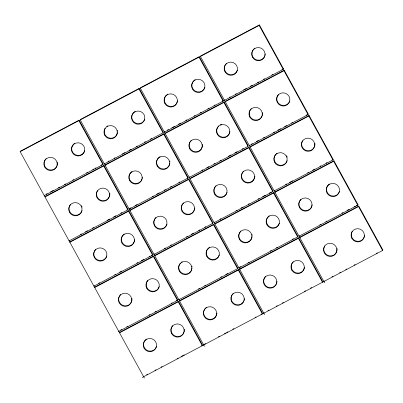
<?xml version="1.0" encoding="UTF-8"?>
<svg xmlns="http://www.w3.org/2000/svg" width="403" height="403" viewBox="0 0 403 403"><rect width="100%" height="100%" fill="white"/><g stroke="black" fill="none" stroke-linecap="round" stroke-linejoin="round"><path stroke-width="0.6" d="M144.37 378.095L20.15 151.674L20.397 151.16L79.109 120.144L103.198 164.056L102.956 164.565L44.239 195.586L44.486 195.072M20.15 151.674L78.862 120.653L79.109 120.144M204.462 346.348L80.242 119.928L80.484 119.414L139.201 88.398L163.291 132.31L163.044 132.824L104.332 163.84L104.579 163.326M80.242 119.928L138.954 88.912L139.201 88.398M264.554 314.602L140.33 88.181L140.576 87.668L199.289 56.652L223.383 100.564L223.136 101.077L164.424 132.093L164.666 131.579M103.954 165.426L45.242 196.442L44.995 196.956L103.707 165.94L103.954 165.426L128.043 209.338L127.801 209.852L69.084 240.868L69.331 240.354M164.046 133.68L105.329 164.701L105.087 165.21L163.799 134.194L164.046 133.68L188.136 177.592L187.889 178.106L129.177 209.122L129.423 208.613M140.33 88.181L199.047 57.166L199.289 56.652M324.642 282.856L200.422 56.435L200.669 55.926L259.381 24.905L283.47 68.817L283.228 69.331L224.511 100.347L224.758 99.838M128.799 210.709L70.087 241.729L69.84 242.243L128.552 211.222L128.799 210.709L152.888 254.62L152.646 255.134L93.929 286.155L94.176 285.641M200.422 56.435L259.134 25.419L259.381 24.905M224.133 101.934L165.421 132.955L165.175 133.469L223.887 102.448L224.133 101.934L248.228 145.846L247.981 146.36L189.269 177.38L189.511 176.867M188.886 178.967L130.174 209.983L129.927 210.497L188.644 179.476L188.886 178.967L212.98 222.879L212.734 223.388L154.022 254.409L154.268 253.895M153.644 255.996L94.927 287.012L94.685 287.525L153.397 256.51L153.644 255.996L177.733 299.908L177.486 300.421L118.774 331.437L119.021 330.923M284.226 70.193L225.514 101.208L225.267 101.722L283.979 70.701L284.226 70.193L308.315 114.104L308.073 114.613L249.356 145.634L249.603 145.12M248.978 147.221L190.266 178.237L190.02 178.751L248.732 147.735L248.978 147.221L273.073 191.133L272.826 191.647L214.114 222.663L214.356 222.149M213.731 224.249L155.019 255.265L154.772 255.779L213.489 224.763L213.731 224.249L237.825 268.161L237.579 268.675L178.867 299.691L179.113 299.177M178.242 301.792L178.489 301.278L202.578 345.19L202.331 345.703L178.242 301.792L119.53 332.807L119.772 332.299L178.489 301.278M143.619 376.719L143.866 376.211M309.071 115.475L250.354 146.491L250.112 147.004L308.824 115.988L309.071 115.475L333.16 159.387L332.913 159.9L274.201 190.916L274.448 190.402M273.823 192.503L215.111 223.524L214.864 224.033L273.577 193.017L273.823 192.503L297.913 236.415L297.671 236.929L238.954 267.945L239.201 267.436M238.334 270.045L238.576 269.531L262.67 313.443L262.424 313.957L238.334 270.045L179.617 301.066L179.864 300.552L238.576 269.531M203.711 344.978L203.953 344.464M333.916 160.757L275.199 191.778L274.957 192.291L333.669 161.271L333.916 160.757L358.005 204.669L357.758 205.182L299.046 236.203L299.293 235.69M298.421 238.299L298.668 237.79L322.758 281.702L322.516 282.211L298.421 238.299L239.709 269.32L239.956 268.806L298.668 237.79M263.799 313.232L264.046 312.718M358.761 206.044L300.044 237.06L299.802 237.574L358.514 206.558L358.761 206.044L382.85 249.956L382.603 250.47L142.244 377.45M323.891 281.485L324.138 280.972M46.149 194.196L47.257 193.611M50.582 191.853L53.347 190.392M58.334 187.758L59.443 187.173M64.43 184.539L65.538 183.954M72.736 180.146L73.845 179.562M86.585 172.832L87.693 172.247M92.675 169.613L93.783 169.028M94.891 168.444L96 167.86M100.987 165.225L102.095 164.641M107.903 161.573L109.006 160.983M113.994 158.354L115.102 157.769M122.3 153.961L125.071 152.5M128.95 150.45L131.166 149.281M136.149 146.647L137.257 146.062M144.46 142.259L145.569 141.675M150.551 139.04L151.659 138.456M167.436 130.119L168.545 129.534M171.869 127.776L174.64 126.315M178.514 124.265L180.73 123.096M185.718 120.462L186.826 119.877M194.024 116.074L195.133 115.49M200.12 112.855L201.228 112.271M207.872 108.76L208.981 108.17M213.968 105.541L215.071 104.951M222.275 101.148L223.383 100.564M229.191 97.496L230.299 96.911M235.281 94.277L236.39 93.692M243.593 89.889L246.359 88.423M250.238 86.378L252.454 85.204M257.436 82.57L258.545 81.985M263.532 79.351L264.64 78.766M271.839 74.963L272.947 74.379M281.813 69.699L283.47 68.817M80.409 234.506L81.517 233.916M85.396 231.871L87.612 230.697M92.594 228.068L93.703 227.478M106.997 220.456L109.767 218.995M113.646 216.945L115.857 215.776M120.845 213.142L121.953 212.557M126.935 209.923L128.043 209.338M129.978 208.321L131.086 207.731M134.96 205.686L137.176 204.512M152.133 196.614L153.241 196.029M156.566 194.271L159.331 192.81M164.318 190.176L165.426 189.591M170.409 186.957L171.517 186.372M178.72 182.569L179.829 181.985M187.027 178.176L188.136 177.592M201.696 170.429L202.805 169.844M206.684 167.794L208.9 166.625M213.882 163.991L214.99 163.406M219.978 160.772L221.086 160.187M228.284 156.384L231.055 154.918M234.934 152.873L237.15 151.699M242.132 149.065L243.241 148.48M251.265 144.244L252.374 143.659M256.248 141.609L258.464 140.44M263.451 137.806L264.559 137.221M273.42 132.537L274.529 131.952M277.853 130.199L280.624 128.733M284.498 126.683L286.714 125.514M291.701 122.88L292.81 122.295M306.099 115.273L307.207 114.689M98.609 283.299L99.717 282.715M114.669 274.816L115.777 274.226M119.656 272.181L121.872 271.007M136.829 263.109L137.932 262.524M141.257 260.766L144.027 259.305M149.014 256.671L150.123 256.086M151.226 255.502L152.888 254.62M164.238 248.626L165.346 248.041M170.328 245.407L171.436 244.823M186.393 236.924L187.501 236.339M191.38 234.289L193.591 233.12M198.578 230.486L199.686 229.901M204.674 227.267L205.782 226.682M219.897 219.222L221.005 218.638M235.962 210.739L237.065 210.154M240.944 208.104L243.16 206.935M248.147 204.301L249.25 203.716M258.116 199.032L259.225 198.447M262.544 196.694L265.315 195.228M269.194 193.178L271.41 192.009M285.526 184.554L286.634 183.964M289.404 182.504L292.724 180.751M307.68 172.847L308.789 172.262M312.668 170.212L314.884 169.043M319.866 166.409L320.974 165.824M325.962 163.19L327.07 162.605M332.052 159.971L333.16 159.387M120.683 330.047L121.792 329.463M126.774 326.828L127.882 326.244M148.929 315.121L150.037 314.536M155.024 311.902L156.132 311.317M171.089 303.419L172.197 302.834M176.071 300.784L177.733 299.908M198.498 288.936L199.606 288.352M204.588 285.717L205.696 285.133M220.653 277.234L221.761 276.649M225.64 274.599L227.856 273.43M239.755 267.144L240.863 266.554M248.062 262.751L249.17 262.167M270.222 251.049L271.33 250.465M276.312 247.83L277.42 247.246M292.377 239.342L293.485 238.757M319.786 224.864L320.894 224.275M325.881 221.645L326.989 221.056M341.94 213.157L343.049 212.572M346.928 210.522L349.144 209.353M354.126 206.719L355.234 206.135M356.343 205.55L358.005 204.669M146.637 374.745L147.74 374.16M154.943 370.357L156.052 369.773M161.034 367.138L162.142 366.554M177.098 358.65L178.207 358.065M180.977 356.605L184.302 354.847M201.47 345.774L202.578 345.19M204.507 344.172L205.616 343.588M218.355 336.858L219.464 336.268M224.451 333.639L225.559 333.049M226.667 332.465L227.776 331.881M232.758 329.246L233.866 328.662M254.913 317.544L256.021 316.96M261.008 314.325L262.67 313.443M267.924 310.668L269.033 310.083M276.231 306.28L277.34 305.696M282.327 303.061L283.435 302.477M304.482 291.359L305.59 290.77M310.572 288.14L311.68 287.551M331.891 276.876L332.999 276.292M339.643 272.781L340.752 272.196M345.739 269.562L346.847 268.977M354.046 265.169L355.154 264.585M376.206 253.467L377.309 252.883M259.134 25.419L283.228 69.331M283.979 70.701L308.073 114.613M308.824 115.988L332.913 159.9M333.669 161.271L357.758 205.182M358.514 206.558L382.603 250.47M199.047 57.166L223.136 101.077M223.887 102.448L247.981 146.36M248.732 147.735L272.826 191.647M273.577 193.017L297.671 236.929M138.954 88.912L163.044 132.824M163.799 134.194L187.889 178.106M188.644 179.476L212.734 223.388M213.489 224.763L237.579 268.675M105.329 164.701L105.934 165.799M78.862 120.653L102.956 164.565M103.707 165.94L127.801 209.852M128.552 211.222L152.646 255.134M153.397 256.51L177.486 300.421M364.599 235.589A6.69 6.579 25.6 0 1 355.819 240.999A6.69 6.579 25.6 0 1 352.272 231.272M336.646 251.804A6.69 6.579 25.6 0 1 327.473 255.205A6.69 6.579 25.6 0 1 324.732 245.825M337.024 248.414A6.69 6.579 25.6 0 1 336.832 251.265M312.214 204.855A6.69 6.579 25.6 0 1 302.628 209.923A6.69 6.579 25.6 0 1 300.981 199.208M339.528 191.43A6.69 6.579 25.6 0 1 329.175 194.76A6.69 6.579 25.6 0 1 329.432 183.954M314.496 146.692A6.69 6.579 25.6 0 1 305.323 150.087A6.69 6.579 25.6 0 1 302.588 140.707M314.874 143.297A6.69 6.579 25.6 0 1 314.683 146.148M287.143 160.696A6.69 6.579 25.6 0 1 277.526 164.5A6.69 6.579 25.6 0 1 275.738 154.334M276.136 153.926A6.69 6.579 25.6 0 1 277.047 153.216M286.593 155.669A6.69 6.579 25.6 0 1 287.223 157.281M289.838 100.866A6.69 6.579 25.6 0 1 280.221 104.669A6.69 6.579 25.6 0 1 278.433 94.504M262.111 115.953A6.69 6.579 25.6 0 1 252.943 119.353A6.69 6.579 25.6 0 1 250.203 109.969M250.525 109.495A6.69 6.579 25.6 0 1 251.296 108.644M262.494 112.563A6.69 6.579 25.6 0 1 262.298 115.414M264.993 55.579A6.69 6.579 25.6 0 1 254.641 58.909A6.69 6.579 25.6 0 1 254.898 48.103M265.26 53.881A6.69 6.579 25.6 0 1 265.134 55.025M237.453 70.127A6.69 6.579 25.6 0 1 227.584 73.784A6.69 6.579 25.6 0 1 226.451 63.357M304.512 267.335A6.69 6.579 25.6 0 1 295.726 272.745A6.69 6.579 25.6 0 1 292.185 263.018M292.507 262.544A6.69 6.579 25.6 0 1 293.273 261.693M254.59 177.894A6.69 6.579 25.6 0 1 245.498 181.96A6.69 6.579 25.6 0 1 242.495 172.449M242.818 171.98A6.69 6.579 25.6 0 1 243.588 171.124M254.857 176.197A6.69 6.579 25.6 0 1 254.731 177.34M227.055 192.443A6.69 6.579 25.6 0 1 217.182 196.1A6.69 6.579 25.6 0 1 216.048 185.672M252.127 236.601A6.69 6.579 25.6 0 1 242.541 241.669A6.69 6.579 25.6 0 1 240.893 230.954M251.976 234.314A6.69 6.579 25.6 0 1 252.152 235.453M279.435 223.176A6.69 6.579 25.6 0 1 269.083 226.506A6.69 6.579 25.6 0 1 269.34 215.701M276.74 283.012A6.69 6.579 25.6 0 1 267.914 287.188A6.69 6.579 25.6 0 1 264.363 278.065M264.645 277.566A6.69 6.579 25.6 0 1 265.738 276.241M277.007 281.309A6.69 6.579 25.6 0 1 276.881 282.453M204.905 87.325A6.69 6.579 25.6 0 1 195.037 90.982A6.69 6.579 25.6 0 1 193.898 80.555M194.337 80.182A6.69 6.579 25.6 0 1 195.304 79.557M177.592 100.745A6.69 6.579 25.6 0 1 167.25 105.369A6.69 6.579 25.6 0 1 167.764 94.106M229.977 131.484A6.69 6.579 25.6 0 1 220.391 136.552A6.69 6.579 25.6 0 1 218.743 125.837M220.149 124.839A6.69 6.579 25.6 0 1 221.771 124.24M202.402 144.309A6.69 6.579 25.6 0 1 193.657 151.442A6.69 6.579 25.6 0 1 191.203 140.385M219.348 254.923A6.69 6.579 25.6 0 1 209.479 258.58A6.69 6.579 25.6 0 1 208.341 248.152M208.779 247.78A6.69 6.579 25.6 0 1 209.746 247.155M192.035 268.343A6.69 6.579 25.6 0 1 182.71 273.536A6.69 6.579 25.6 0 1 180.398 263.109M181.239 262.328A6.69 6.579 25.6 0 1 182.206 261.703M191.888 266.056A6.69 6.579 25.6 0 1 192.065 267.199M166.963 224.189A6.69 6.579 25.6 0 1 157.094 227.841A6.69 6.579 25.6 0 1 155.956 217.419M194.503 209.641A6.69 6.579 25.6 0 1 184.634 213.293A6.69 6.579 25.6 0 1 183.496 202.87M194.77 207.938A6.69 6.579 25.6 0 1 194.639 209.081M244.001 300.749A6.69 6.579 25.6 0 1 234.078 303.706A6.69 6.579 25.6 0 1 233.186 293.434M244.46 298.507A6.69 6.579 25.6 0 1 244.193 300.205M216.653 314.758A6.69 6.579 25.6 0 1 206.301 318.083A6.69 6.579 25.6 0 1 206.553 307.277M216.92 313.055A6.69 6.579 25.6 0 1 216.789 314.199M142.118 178.902A6.69 6.579 25.6 0 1 131.766 182.232A6.69 6.579 25.6 0 1 132.023 171.426M142.385 177.204A6.69 6.579 25.6 0 1 142.259 178.348M169.885 163.23A6.69 6.579 25.6 0 1 159.543 167.855A6.69 6.579 25.6 0 1 160.056 156.586M169.739 160.938A6.69 6.579 25.6 0 1 169.915 162.082M117.5 132.491A6.69 6.579 25.6 0 1 108.719 137.902A6.69 6.579 25.6 0 1 105.178 128.174M106.704 126.477A6.69 6.579 25.6 0 1 107.672 125.847M117.354 130.204A6.69 6.579 25.6 0 1 117.53 131.348M144.813 119.071A6.69 6.579 25.6 0 1 134.229 122.22A6.69 6.579 25.6 0 1 135.212 111.299M159.256 286.669A6.69 6.579 25.6 0 1 149.639 290.472A6.69 6.579 25.6 0 1 147.846 280.307M106.871 255.93A6.69 6.579 25.6 0 1 97.002 259.587A6.69 6.579 25.6 0 1 95.864 249.16M134.411 241.382A6.69 6.579 25.6 0 1 124.059 244.712A6.69 6.579 25.6 0 1 124.315 233.906M134.678 239.684A6.69 6.579 25.6 0 1 134.552 240.828M131.529 301.756A6.69 6.579 25.6 0 1 122.356 305.157A6.69 6.579 25.6 0 1 119.62 295.772M119.943 295.303A6.69 6.579 25.6 0 1 120.709 294.447M131.907 298.366A6.69 6.579 25.6 0 1 131.716 301.217M156.56 346.499A6.69 6.579 25.6 0 1 146.208 349.829A6.69 6.579 25.6 0 1 146.465 339.024M183.914 332.495A6.69 6.579 25.6 0 1 174.232 335.608A6.69 6.579 25.6 0 1 172.691 325.589M184.292 329.105A6.69 6.579 25.6 0 1 184.1 331.951M109.379 196.639A6.69 6.579 25.6 0 1 100.206 200.039A6.69 6.579 25.6 0 1 97.471 190.659M109.757 193.249A6.69 6.579 25.6 0 1 109.566 196.1M82.026 210.648A6.69 6.579 25.6 0 1 72.409 214.451A6.69 6.579 25.6 0 1 70.621 204.286M81.477 205.621A6.69 6.579 25.6 0 1 82.106 207.233M56.994 165.905A6.69 6.579 25.6 0 1 47.826 169.305A6.69 6.579 25.6 0 1 45.086 159.92M45.408 159.447A6.69 6.579 25.6 0 1 46.179 158.596M57.261 161.951A6.69 6.579 25.6 0 1 57.181 165.366M84.721 150.818A6.69 6.579 25.6 0 1 75.104 154.621A6.69 6.579 25.6 0 1 73.316 144.455M73.719 144.042A6.69 6.579 25.6 0 1 74.626 143.337M351.874 238.385A6.69 6.579 25.6 0 0 363.42 238.798A6.69 6.579 25.6 0 0 357.879 228.692A6.69 6.579 25.6 0 0 351.874 238.385M324.334 252.933A6.69 6.579 25.6 0 0 335.885 253.346A6.69 6.579 25.6 0 0 330.339 243.246A6.69 6.579 25.6 0 0 324.334 252.933M327.029 193.097A6.69 6.579 25.6 0 0 338.58 193.511A6.69 6.579 25.6 0 0 333.034 183.41A6.69 6.579 25.6 0 0 327.029 193.097M299.489 207.646A6.69 6.579 25.6 0 0 311.04 208.059A6.69 6.579 25.6 0 0 305.499 197.959A6.69 6.579 25.6 0 0 299.489 207.646M274.645 162.364A6.69 6.579 25.6 0 0 286.195 162.777A6.69 6.579 25.6 0 0 280.654 152.677A6.69 6.579 25.6 0 0 274.645 162.364M302.185 147.815A6.69 6.579 25.6 0 0 313.736 148.228A6.69 6.579 25.6 0 0 308.189 138.128A6.69 6.579 25.6 0 0 302.185 147.815M277.34 102.528A6.69 6.579 25.6 0 0 288.891 102.946A6.69 6.579 25.6 0 0 283.349 92.841A6.69 6.579 25.6 0 0 277.34 102.528M249.8 117.082A6.69 6.579 25.6 0 0 261.351 117.495A6.69 6.579 25.6 0 0 255.809 107.389A6.69 6.579 25.6 0 0 249.8 117.082M252.495 57.246A6.69 6.579 25.6 0 0 264.046 57.659A6.69 6.579 25.6 0 0 258.504 47.559A6.69 6.579 25.6 0 0 252.495 57.246M224.955 71.794A6.69 6.579 25.6 0 0 236.506 72.208A6.69 6.579 25.6 0 0 230.964 62.107A6.69 6.579 25.6 0 0 224.955 71.794M266.937 224.844A6.69 6.579 25.6 0 0 278.488 225.257A6.69 6.579 25.6 0 0 272.947 215.157A6.69 6.579 25.6 0 0 266.937 224.844M239.397 239.392A6.69 6.579 25.6 0 0 250.948 239.805A6.69 6.579 25.6 0 0 245.407 229.705A6.69 6.579 25.6 0 0 239.397 239.392M242.092 179.562A6.69 6.579 25.6 0 0 253.643 179.975A6.69 6.579 25.6 0 0 248.102 169.87A6.69 6.579 25.6 0 0 242.092 179.562M214.557 194.11A6.69 6.579 25.6 0 0 226.103 194.523A6.69 6.579 25.6 0 0 220.562 184.423A6.69 6.579 25.6 0 0 214.557 194.11M192.407 88.992A6.69 6.579 25.6 0 0 203.953 89.406A6.69 6.579 25.6 0 0 198.412 79.305A6.69 6.579 25.6 0 0 192.407 88.992M164.867 103.541A6.69 6.579 25.6 0 0 176.413 103.954A6.69 6.579 25.6 0 0 170.872 93.854A6.69 6.579 25.6 0 0 164.867 103.541M217.247 134.275A6.69 6.579 25.6 0 0 228.798 134.688A6.69 6.579 25.6 0 0 223.257 124.587A6.69 6.579 25.6 0 0 217.247 134.275M264.242 284.679A6.69 6.579 25.6 0 0 275.793 285.092A6.69 6.579 25.6 0 0 270.252 274.987A6.69 6.579 25.6 0 0 264.242 284.679M291.782 270.126A6.69 6.579 25.6 0 0 303.333 270.544A6.69 6.579 25.6 0 0 297.792 260.439A6.69 6.579 25.6 0 0 291.782 270.126M189.712 148.823A6.69 6.579 25.6 0 0 201.258 149.236A6.69 6.579 25.6 0 0 195.717 139.136A6.69 6.579 25.6 0 0 189.712 148.823M206.85 256.59A6.69 6.579 25.6 0 0 218.396 257.003A6.69 6.579 25.6 0 0 212.855 246.903A6.69 6.579 25.6 0 0 206.85 256.59M179.31 271.138A6.69 6.579 25.6 0 0 190.856 271.551A6.69 6.579 25.6 0 0 185.315 261.451A6.69 6.579 25.6 0 0 179.31 271.138M154.465 225.856A6.69 6.579 25.6 0 0 166.011 226.269A6.69 6.579 25.6 0 0 160.47 216.164A6.69 6.579 25.6 0 0 154.465 225.856M182.005 211.303A6.69 6.579 25.6 0 0 193.551 211.716A6.69 6.579 25.6 0 0 188.01 201.616A6.69 6.579 25.6 0 0 182.005 211.303M231.69 301.872A6.69 6.579 25.6 0 0 243.241 302.285A6.69 6.579 25.6 0 0 237.699 292.185A6.69 6.579 25.6 0 0 231.69 301.872M204.155 316.42A6.69 6.579 25.6 0 0 215.701 316.834A6.69 6.579 25.6 0 0 210.159 306.733A6.69 6.579 25.6 0 0 204.155 316.42M129.62 180.569A6.69 6.579 25.6 0 0 141.171 180.982A6.69 6.579 25.6 0 0 135.625 170.882A6.69 6.579 25.6 0 0 129.62 180.569M157.16 166.021A6.69 6.579 25.6 0 0 168.706 166.434A6.69 6.579 25.6 0 0 163.165 156.334A6.69 6.579 25.6 0 0 157.16 166.021M104.775 135.287A6.69 6.579 25.6 0 0 116.326 135.7A6.69 6.579 25.6 0 0 110.785 125.595A6.69 6.579 25.6 0 0 104.775 135.287M132.315 120.739A6.69 6.579 25.6 0 0 143.866 121.152A6.69 6.579 25.6 0 0 138.32 111.047A6.69 6.579 25.6 0 0 132.315 120.739M146.757 288.336A6.69 6.579 25.6 0 0 158.308 288.75A6.69 6.579 25.6 0 0 152.762 278.644A6.69 6.579 25.6 0 0 146.757 288.336M94.373 257.598A6.69 6.579 25.6 0 0 105.924 258.011A6.69 6.579 25.6 0 0 100.382 247.91A6.69 6.579 25.6 0 0 94.373 257.598M121.913 243.049A6.69 6.579 25.6 0 0 133.464 243.462A6.69 6.579 25.6 0 0 127.922 233.362A6.69 6.579 25.6 0 0 121.913 243.049M119.217 302.885A6.69 6.579 25.6 0 0 130.768 303.298A6.69 6.579 25.6 0 0 125.227 293.193A6.69 6.579 25.6 0 0 119.217 302.885M144.062 348.167A6.69 6.579 25.6 0 0 155.613 348.58A6.69 6.579 25.6 0 0 150.072 338.48A6.69 6.579 25.6 0 0 144.062 348.167M171.602 333.619A6.69 6.579 25.6 0 0 183.148 334.032A6.69 6.579 25.6 0 0 177.607 323.931A6.69 6.579 25.6 0 0 171.602 333.619M97.068 197.767A6.69 6.579 25.6 0 0 108.619 198.18A6.69 6.579 25.6 0 0 103.077 188.08A6.69 6.579 25.6 0 0 97.068 197.767M69.528 212.316A6.69 6.579 25.6 0 0 81.079 212.729A6.69 6.579 25.6 0 0 75.537 202.628A6.69 6.579 25.6 0 0 69.528 212.316M44.683 167.028A6.69 6.579 25.6 0 0 56.234 167.446A6.69 6.579 25.6 0 0 50.692 157.341A6.69 6.579 25.6 0 0 44.683 167.028M72.223 152.48A6.69 6.579 25.6 0 0 83.774 152.893A6.69 6.579 25.6 0 0 78.232 142.793A6.69 6.579 25.6 0 0 72.223 152.48"/></g></svg>
